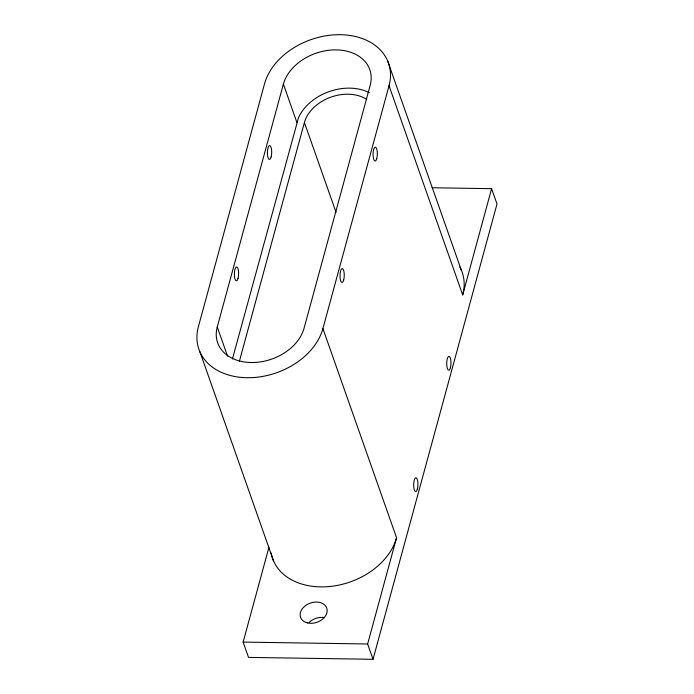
<?xml version="1.0" encoding="UTF-8"?>
<svg xmlns="http://www.w3.org/2000/svg" width="694" height="694" viewBox="0 0 694 694"><rect width="100%" height="100%" fill="white"/><g stroke="black" fill="none" stroke-linecap="round" stroke-linejoin="round"><path stroke-width="1.04" d="M217.265 326.961L283.386 84.121A45.604 33.355 -19.4 0 1 336.286 49.881A45.604 33.355 -19.4 0 1 370.162 85.449L304.041 328.288A45.604 33.355 -19.4 0 1 251.141 362.537A45.604 33.355 -19.4 0 1 217.265 326.961L227.545 356.169M232.438 358.972L298.472 117.833A45.604 33.355 -19.4 0 1 369.312 92.692M239.421 361.175L304.406 122.5A37.676 27.552 -19.4 0 1 330.283 97.36A37.676 27.552 -19.4 0 1 366.692 99.372M322.901 328.583L389.03 85.735A65.427 47.851 -19.4 0 0 340.416 34.7A65.427 47.851 -19.4 0 0 264.527 83.835L198.397 326.674A65.427 47.851 -19.4 0 0 247.012 377.718A65.427 47.851 -19.4 0 0 322.901 328.583L396.56 537.755L367.638 643.997L373.025 659.3L248.521 657.4L243.126 642.089L268.942 547.306M389.03 85.735L462.69 294.907L491.621 188.664L432.076 187.753M373.025 659.3L497.008 203.975L491.621 188.664M243.126 642.089L367.638 643.997M387.512 60.569L461.172 269.74M304.406 122.5L336.026 212.295M283.386 84.121L296.867 122.387M199.924 351.849L273.583 561.021M396.56 537.755A65.427 47.851 -19.4 0 1 331.689 586.291A65.427 47.851 -19.4 0 1 271.146 553.04M459.775 266.921A65.427 47.851 -19.4 0 1 462.69 294.907M309.047 622.509A13.88 10.15 -19.4 0 1 324.454 617.617M307.433 622.9A13.88 10.15 -19.4 0 0 327.152 610.13A13.88 10.15 -19.4 0 0 306.358 605.029A13.88 10.15 -19.4 0 0 307.433 622.9M376.764 158.562A6.94 2.134 -89.1 0 0 375.662 147.267A6.94 2.134 -89.1 0 0 373.155 156.471A6.94 2.134 -89.1 0 0 376.764 158.562M343.704 279.986A6.94 2.134 -89.1 0 0 342.593 268.691A6.94 2.134 -89.1 0 0 340.095 277.886A6.94 2.134 -89.1 0 0 343.704 279.986M417.363 489.157A6.94 2.134 -89.1 0 0 416.261 477.862A6.94 2.134 -89.1 0 0 413.754 487.058A6.94 2.134 -89.1 0 0 417.363 489.157M450.423 367.733A6.94 2.134 -89.1 0 0 449.322 356.438A6.94 2.134 -89.1 0 0 446.815 365.643A6.94 2.134 -89.1 0 0 450.423 367.733M271.128 156.948A6.94 2.134 -89.1 0 0 270.018 145.653A6.94 2.134 -89.1 0 0 267.511 154.857A6.94 2.134 -89.1 0 0 271.128 156.948M238.059 278.372A6.94 2.134 -89.1 0 0 236.958 267.077A6.94 2.134 -89.1 0 0 234.451 276.273A6.94 2.134 -89.1 0 0 238.059 278.372"/></g></svg>
